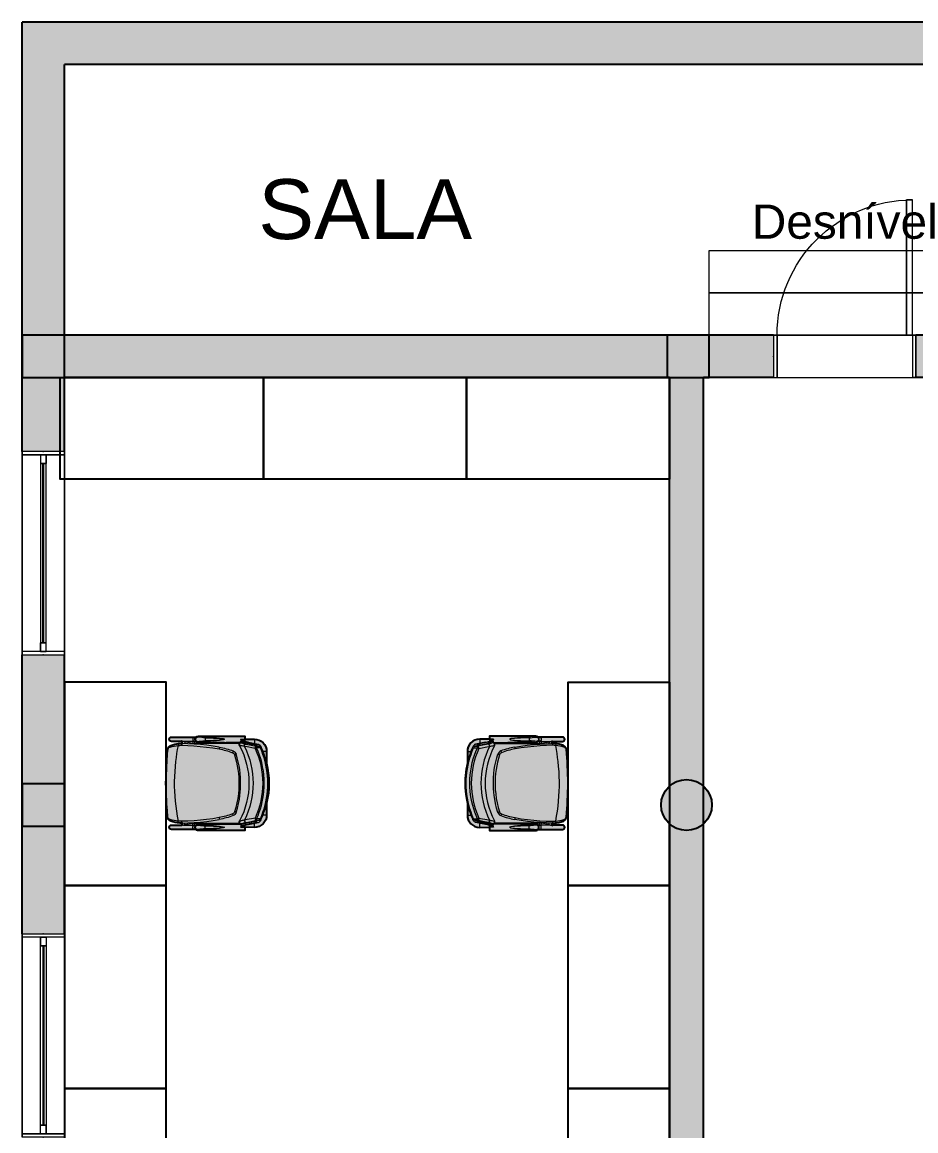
# Model space of a CAD drawing. Header units: metres. Extents: x 512 to 829, y -209 to 245.
# Drawn here: x 666.79 to 672.07, y -80 to -73.45 of the extents above; entities that cross this region are included whole.
import ezdxf

# ---------------------------------------------------------------- set-up
doc = ezdxf.new("R2010")
doc.units = ezdxf.units.M
doc.header["$LTSCALE"] = 0.508
doc.set_wipeout_variables(frame=1)
doc.header["$PDSIZE"] = -2
doc.layers.get('0').update_dxf_attribs({"lineweight": 15})
doc.layers.add('MB-ARQ-MOBILIÁRIO 02', color=2, linetype='Continuous')
doc.layers.add('MB-ARQ-MOBILIÁRIO-CADEIRAS', color=7, linetype='Continuous')
doc.layers.add('MB-ARQ-MOBILIÁRIO-BP BRANCO', color=7, linetype='Continuous', true_color=0xebece5)
doc.layers.add('MB-ARQ-MOBILIÁRIO-CADEIRAS-02', color=7, linetype='Continuous', true_color=0x747474)
for name, color, linetype, lineweight in [('None', 7, 'Continuous', 5), ('NãoImprimir', 7, 'Continuous', 5), ('Peitoris', 2, 'Continuous', 5), ('Telhado-Princ', 7, 'Continuous', 5), ('TEXTO', 7, 'Continuous', 15)]:
    doc.layers.add(name, color=color, linetype=linetype, lineweight=lineweight)
doc.styles.add('Arial', font='arial.ttf')

# ---------------------------------------------------------------- blocks, each defined once
blk = doc.blocks.new('Grupo-6123')
at = {"layer": 'None', "color": 7, "linetype": 'Continuous', "lineweight": 5}
for p, q in [((-0.42, 0.125), (-0.42, -0.125)), ((0.42, 0.125), (0.42, -0.125))]:
    blk.add_line(p, q, dxfattribs=at)
blk = doc.blocks.new('Grupo-6124')
at = {"layer": 'None', "color": 7, "linetype": 'Continuous', "lineweight": 5}
for points in [[(-0.42, 0.125), (-0.4, 0.125), (-0.4, -0.125), (-0.42, -0.125)], [(0.4, 0.125), (0.42, 0.125), (0.42, -0.125), (0.4, -0.125)]]:
    blk.add_lwpolyline(points, close=True, dxfattribs=at)
blk = doc.blocks.new('Grupo-6125')
at = {"layer": 'None', "color": 7, "linetype": 'Continuous', "lineweight": 5}
for p, q in [((-0.42, 0.125), (-0.4, 0.125)), ((-0.4, 0.125), (-0.4, -0.125)), ((0.42, 0.125), (0.4, 0.125)), ((0.4, 0.125), (0.4, -0.125)), ((-0.42, -0.125), (-0.4, -0.125)), ((0.42, -0.125), (0.4, -0.125))]:
    blk.add_line(p, q, dxfattribs=at)
at = {"layer": 'None', "color": 7}
for name in ['Grupo-6123', 'Grupo-6124']:
    blk.add_blockref(name, (0, 0), dxfattribs=at)
blk = doc.blocks.new('Grupo-6126')
at = {"layer": 'None', "color": 7, "linetype": 'Continuous', "lineweight": 5}
blk.add_arc((-0.4, 0.125), 0.8, 0, 90, dxfattribs=at)
blk = doc.blocks.new('Grupo-6127')
at = {"layer": 'None', "color": 7, "linetype": 'Continuous', "lineweight": 5}
blk.add_lwpolyline([(-0.4, 0.125), (-0.4, 0.925), (-0.365, 0.925), (-0.365, 0.125)], close=True, dxfattribs=at)
blk = doc.blocks.new('Grupo-6128')
at = {"layer": 'None', "color": 7, "linetype": 'Continuous', "lineweight": 5}
for p, q in [((-0.4, 0.125), (-0.4, 0.925)), ((-0.4, 0.925), (-0.365, 0.925)), ((-0.365, 0.125), (-0.365, 0.925)), ((-0.4, 0.125), (-0.365, 0.125))]:
    blk.add_line(p, q, dxfattribs=at)
at = {"layer": 'None', "color": 7}
blk.add_blockref('Grupo-6127', (0, 0), dxfattribs=at)
blk = doc.blocks.new('Grupo-6129')
at = {"layer": 'Peitoris', "color": 7}
blk.add_blockref('Grupo-6128', (0, 0), dxfattribs=at)
blk = doc.blocks.new('Grupo-6130')
at = {"layer": 'None', "color": 7, "linetype": 'Continuous', "lineweight": 5}
for p, q in [((0.42, 0.125), (-0.42, 0.125)), ((0.42, -0.125), (-0.42, -0.125))]:
    blk.add_line(p, q, dxfattribs=at)
blk = doc.blocks.new('Door (2D)-239')
at = {"layer": 'NãoImprimir', "color": 7, "linetype": 'Continuous', "lineweight": 5}
for p in [(-0.42, 0), (0.42, 0)]:
    blk.add_point(p, dxfattribs=at)
at = {"layer": 'None', "color": 7}
for name in ['Grupo-6129', 'Grupo-6125']:
    blk.add_blockref(name, (0, 0), dxfattribs=at)
at = {"layer": 'Peitoris', "color": 7}
blk.add_blockref('Grupo-6126', (0, 0), dxfattribs=at)
at = {"layer": 'Telhado-Princ', "color": 7}
blk.add_blockref('Grupo-6130', (0, 0), dxfattribs=at)
blk = doc.blocks.new('Grupo-6251')
at = {"layer": 'None', "color": 7, "linetype": 'Continuous', "lineweight": 5}
for points in [[(-0.6, 0.125), (-0.58095, 0.125), (-0.58095, -0.125), (-0.6, -0.125)], [(0.58095, 0.125), (0.6, 0.125), (0.6, -0.125), (0.58095, -0.125)]]:
    blk.add_lwpolyline(points, close=True, dxfattribs=at)
blk = doc.blocks.new('Grupo-6252')
at = {"layer": 'None', "color": 7, "linetype": 'Continuous', "lineweight": 5}
for p, q in [((-0.6, 0.125), (-0.58095, 0.125)), ((-0.58095, 0.125), (-0.58095, -0.125)), ((0.6, 0.125), (0.58095, 0.125)), ((0.58095, 0.125), (0.58095, -0.125)), ((-0.6, -0.125), (-0.58095, -0.125)), ((0.6, -0.125), (0.58095, -0.125))]:
    blk.add_line(p, q, dxfattribs=at)
at = {"layer": 'None', "color": 7}
blk.add_blockref('Grupo-6251', (0, 0), dxfattribs=at)
blk = doc.blocks.new('Grupo-6253')
at = {"layer": 'None', "color": 7, "linetype": 'Continuous', "lineweight": 5}
for p, q in [((-0.5809, 0.0175), (-0.5809, -0.0175)), ((0.5809, 0.0175), (0.5809, -0.0175))]:
    blk.add_line(p, q, dxfattribs=at)
blk = doc.blocks.new('Grupo-6254')
at = {"layer": 'None', "color": 7, "linetype": 'Continuous', "lineweight": 5}
for points in [[(-0.5809, 0.0175), (-0.5302, 0.0175), (-0.5302, -0.0175), (-0.5809, -0.0175)], [(0.5302, 0.0175), (0.5809, 0.0175), (0.5809, -0.0175), (0.5302, -0.0175)]]:
    blk.add_lwpolyline(points, close=True, dxfattribs=at)
blk = doc.blocks.new('Grupo-6255')
at = {"layer": 'None', "color": 7, "linetype": 'Continuous', "lineweight": 5}
for p, q in [((-0.5809, 0.0175), (-0.5302, 0.0175)), ((-0.5302, 0.0175), (-0.5302, -0.0175)), ((0.5809, 0.0175), (0.5302, 0.0175)), ((0.5302, 0.0175), (0.5302, -0.0175)), ((-0.5809, -0.0175), (-0.5302, -0.0175)), ((0.5809, -0.0175), (0.5302, -0.0175))]:
    blk.add_line(p, q, dxfattribs=at)
blk.add_lwpolyline([(-0.5302, 0.0175), (0.5302, 0.0175), (0.5302, -0.0175), (-0.5302, -0.0175)], close=True, dxfattribs=at)
at = {"layer": 'None', "color": 7}
for name in ['Grupo-6253', 'Grupo-6254']:
    blk.add_blockref(name, (0, 0), dxfattribs=at)
blk = doc.blocks.new('Grupo-6257')
at = {"layer": 'None', "color": 7, "linetype": 'Continuous', "lineweight": 25}
for p, q in [((-0.53015, 0.000635), (0.53015, 0.000635)), ((-0.53015, -0.000635), (0.53015, -0.000635))]:
    blk.add_line(p, q, dxfattribs=at)
blk = doc.blocks.new('Grupo-6258')
at = {"layer": 'None', "color": 7, "linetype": 'Continuous', "lineweight": 20}
for p, q in [((0.6, 0.125), (-0.6, 0.125)), ((0.6, -0.125), (-0.6, -0.125))]:
    blk.add_line(p, q, dxfattribs=at)
blk = doc.blocks.new('Window (2D)-496')
at = {"color": 7, "linetype": 'Continuous', "lineweight": 5}
blk.add_wipeout([(-0.6, 0.125), (0.6, 0.125), (0.6, -0.125), (-0.6, -0.125)], dxfattribs=at).dxf.layer = 'None'
at = {"layer": 'None', "color": 7, "linetype": 'Continuous', "lineweight": 5}
for p, q in [((-0.6, 0.125), (0.6, 0.125)), ((-0.6, -0.125), (0.6, -0.125))]:
    blk.add_line(p, q, dxfattribs=at)
at = {"layer": 'NãoImprimir', "linetype": 'Continuous'}
for p in [(-0.6, 0), (0.6, 0)]:
    blk.add_point(p, dxfattribs=at)
at = {"layer": 'None', "color": 7}
blk.add_blockref('Grupo-6252', (0, 0), dxfattribs=at)
at = {"layer": 'Peitoris'}
for name in ['Grupo-6255', 'Grupo-6257']:
    blk.add_blockref(name, (0, 0), dxfattribs=at)
at = {"layer": 'Telhado-Princ'}
blk.add_blockref('Grupo-6258', (0, 0), dxfattribs=at)
blk = doc.blocks.new('Grupo-6259')
at = {"layer": 'None', "color": 7, "linetype": 'Continuous', "lineweight": 5}
for points in [[(-0.6, 0.125), (-0.58095, 0.125), (-0.58095, -0.125), (-0.6, -0.125)], [(0.58095, 0.125), (0.6, 0.125), (0.6, -0.125), (0.58095, -0.125)]]:
    blk.add_lwpolyline(points, close=True, dxfattribs=at)
blk = doc.blocks.new('Grupo-6260')
at = {"layer": 'None', "color": 7, "linetype": 'Continuous', "lineweight": 5}
for p, q in [((-0.6, 0.125), (-0.58095, 0.125)), ((-0.58095, 0.125), (-0.58095, -0.125)), ((0.6, 0.125), (0.58095, 0.125)), ((0.58095, 0.125), (0.58095, -0.125)), ((-0.6, -0.125), (-0.58095, -0.125)), ((0.6, -0.125), (0.58095, -0.125))]:
    blk.add_line(p, q, dxfattribs=at)
at = {"layer": 'None', "color": 7}
blk.add_blockref('Grupo-6259', (0, 0), dxfattribs=at)
blk = doc.blocks.new('Grupo-6261')
at = {"layer": 'None', "color": 7, "linetype": 'Continuous', "lineweight": 5}
for p, q in [((-0.5809, 0.0175), (-0.5809, -0.0175)), ((0.5809, 0.0175), (0.5809, -0.0175))]:
    blk.add_line(p, q, dxfattribs=at)
blk = doc.blocks.new('Grupo-6262')
at = {"layer": 'None', "color": 7, "linetype": 'Continuous', "lineweight": 5}
for points in [[(-0.5809, 0.0175), (-0.5302, 0.0175), (-0.5302, -0.0175), (-0.5809, -0.0175)], [(0.5302, 0.0175), (0.5809, 0.0175), (0.5809, -0.0175), (0.5302, -0.0175)]]:
    blk.add_lwpolyline(points, close=True, dxfattribs=at)
blk = doc.blocks.new('Grupo-6263')
at = {"layer": 'None', "color": 7, "linetype": 'Continuous', "lineweight": 5}
for p, q in [((-0.5809, 0.0175), (-0.5302, 0.0175)), ((-0.5302, 0.0175), (-0.5302, -0.0175)), ((0.5809, 0.0175), (0.5302, 0.0175)), ((0.5302, 0.0175), (0.5302, -0.0175)), ((-0.5809, -0.0175), (-0.5302, -0.0175)), ((0.5809, -0.0175), (0.5302, -0.0175))]:
    blk.add_line(p, q, dxfattribs=at)
blk.add_lwpolyline([(-0.5302, 0.0175), (0.5302, 0.0175), (0.5302, -0.0175), (-0.5302, -0.0175)], close=True, dxfattribs=at)
at = {"layer": 'None', "color": 7}
for name in ['Grupo-6261', 'Grupo-6262']:
    blk.add_blockref(name, (0, 0), dxfattribs=at)
blk = doc.blocks.new('Grupo-6265')
at = {"layer": 'None', "color": 7, "linetype": 'Continuous', "lineweight": 25}
for p, q in [((-0.53015, 0.000635), (0.53015, 0.000635)), ((-0.53015, -0.000635), (0.53015, -0.000635))]:
    blk.add_line(p, q, dxfattribs=at)
blk = doc.blocks.new('Grupo-6266')
at = {"layer": 'None', "color": 7, "linetype": 'Continuous', "lineweight": 20}
for p, q in [((0.6, 0.125), (-0.6, 0.125)), ((0.6, -0.125), (-0.6, -0.125))]:
    blk.add_line(p, q, dxfattribs=at)
blk = doc.blocks.new('Window (2D)-497')
at = {"color": 7, "linetype": 'Continuous', "lineweight": 5}
blk.add_wipeout([(-0.6, 0.125), (0.6, 0.125), (0.6, -0.125), (-0.6, -0.125)], dxfattribs=at).dxf.layer = 'None'
at = {"layer": 'None', "color": 7, "linetype": 'Continuous', "lineweight": 5}
for p, q in [((-0.6, 0.125), (0.6, 0.125)), ((-0.6, -0.125), (0.6, -0.125))]:
    blk.add_line(p, q, dxfattribs=at)
at = {"layer": 'NãoImprimir', "linetype": 'Continuous'}
for p in [(-0.6, 0), (0.6, 0)]:
    blk.add_point(p, dxfattribs=at)
at = {"layer": 'None', "color": 7}
blk.add_blockref('Grupo-6260', (0, 0), dxfattribs=at)
at = {"layer": 'Peitoris'}
for name in ['Grupo-6263', 'Grupo-6265']:
    blk.add_blockref(name, (0, 0), dxfattribs=at)
at = {"layer": 'Telhado-Princ'}
blk.add_blockref('Grupo-6266', (0, 0), dxfattribs=at)
blk = doc.blocks.new('Grupo-6402')
at = {"layer": 'None', "linetype": 'Continuous', "lineweight": 0}
h = blk.add_hatch(color=255, dxfattribs=at)
edge = h.paths.add_edge_path()
edge.add_arc((-41.3001, 20.5619), 0.15, 0, 360, ccw=False)
h = blk.add_hatch(color=255, dxfattribs=at)
edge = h.paths.add_edge_path()
edge.add_arc((-39.2001, 20.5619), 0.15, 0, 360, ccw=False)
for points in [[(-45.2251, 20.6869), (-45.2251, 20.4369), (-44.9751, 20.4369), (-44.9751, 20.6869)], [(-35.5251, 20.6869), (-35.5251, 20.4369), (-35.2751, 20.4369), (-35.2751, 20.6869)]]:
    blk.add_hatch(color=255, dxfattribs=at).paths.add_polyline_path(points)
at = {"layer": 'None', "color": 7, "linetype": 'Continuous', "lineweight": 25}
for points in [[(-45.2251, 20.6869), (-45.2251, 20.4369), (-44.9751, 20.4369), (-44.9751, 20.6869)], [(-35.5251, 20.6869), (-35.5251, 20.4369), (-35.2751, 20.4369), (-35.2751, 20.6869)]]:
    blk.add_lwpolyline(points, close=True, dxfattribs=at)
for centre in [(-41.3001, 20.5619), (-39.2001, 20.5619)]:
    blk.add_circle(centre, 0.15, dxfattribs=at)
blk = doc.blocks.new('Grupo-6403')
at = {"layer": 'None', "linetype": 'Continuous', "lineweight": 0}
for points in [[(-45.2251, 23.3369), (-45.2251, 23.0869), (-44.9751, 23.0869), (-44.9751, 23.3369)], [(-41.4151, 23.3369), (-41.4151, 23.0869), (-41.1651, 23.0869), (-41.1651, 23.3369)], [(-39.3251, 23.3369), (-39.3251, 23.0869), (-39.0751, 23.0869), (-39.0751, 23.3369)], [(-35.5251, 23.3369), (-35.5251, 23.0869), (-35.2751, 23.0869), (-35.2751, 23.3369)]]:
    blk.add_hatch(color=255, dxfattribs=at).paths.add_polyline_path(points)
at = {"layer": 'None', "color": 7, "linetype": 'Continuous', "lineweight": 25}
for points in [[(-45.2251, 23.3369), (-45.2251, 23.0869), (-44.9751, 23.0869), (-44.9751, 23.3369)], [(-41.4151, 23.3369), (-41.4151, 23.0869), (-41.1651, 23.0869), (-41.1651, 23.3369)], [(-39.3251, 23.3369), (-39.3251, 23.0869), (-39.0751, 23.0869), (-39.0751, 23.3369)], [(-35.5251, 23.3369), (-35.5251, 23.0869), (-35.2751, 23.0869), (-35.2751, 23.3369)]]:
    blk.add_lwpolyline(points, close=True, dxfattribs=at)
blk = doc.blocks.new('Grupo-6404')
at = {"layer": 'None', "color": 7}
for name in ['Grupo-6403', 'Grupo-6402']:
    blk.add_blockref(name, (0, 0), dxfattribs=at)
blk = doc.blocks.new('Grupo-6794')
at = {"layer": 'None', "color": 7, "linetype": 'Continuous', "lineweight": 5}
for points in [[(-41.1651, 23.8369), (-39.3251, 23.8369), (-39.3251, 23.5869), (-41.1651, 23.5869)], [(-41.1651, 23.5869), (-39.3251, 23.5869), (-39.3251, 23.3369), (-41.1651, 23.3369)]]:
    blk.add_lwpolyline(points, close=True, dxfattribs=at)
blk = doc.blocks.new('MESÃO VICE CEO1')
at = {"layer": 'MB-ARQ-MOBILIÁRIO 02'}
blk.add_lwpolyline([(0, 0.6), (1.2, 0.6), (1.2, 0), (0, 0)], close=True, dxfattribs=at)
blk = doc.blocks.new('TECTON FIXA')
h = blk.add_hatch(color=256)
edge = h.paths.add_edge_path()
edge.add_line((-0.2473, 0.0321), (-0.2473, 0.0928))
edge.add_line((-0.2473, 0.0928), (-0.2348, 0.0968))
edge.add_line((-0.2348, 0.0968), (-0.2348, 0.0817))
edge.add_arc((-0.105, 0.0817), 0.1298, 180, 204.52049)
edge.add_arc((-0.1939, 0.0412), 0.0321, 204.52049, 259.94079)
edge.add_arc((-0.002, 2.0405), 2.0405, 264.44547, 275.71592)
edge.add_arc((0.196, 0.0391), 0.0294, 280.22059, 337.58541)
edge.add_arc((0.0809, 0.0865), 0.1539, 337.58541, 356.34652)
edge.add_line((0.2344, 0.0767), (0.2348, 0.0968))
edge.add_line((0.2348, 0.0968), (0.2473, 0.0928))
edge.add_line((0.2473, 0.0928), (0.2473, 0.0321))
edge.add_arc((0.26, 0.0321), 0.0127, 180, 360)
edge.add_line((0.2727, 0.0321), (0.2726, 0.1751))
edge.add_arc((0.299, 0.1752), 0.0264, 140.26598, 180.05265, ccw=False)
edge.add_line((0.2787, 0.192), (0.279, 0.4651))
edge.add_line((0.279, 0.4651), (0.26, 0.4651))
edge.add_line((0.26, 0.4651), (0.2604, 0.5221))
edge.add_arc((0.1881, 0.5226), 0.0723, 359.64528, 450.35472)
edge.add_line((0.1877, 0.5948), (0.1189, 0.5944))
edge.add_arc((0, 0.0855), 0.5226, 76.84676, 102.97923)
edge.add_line((-0.1174, 0.5948), (-0.1877, 0.5948))
edge.add_arc((-0.1877, 0.5221), 0.0727, 90, 180)
edge.add_line((-0.2604, 0.5221), (-0.26, 0.4651))
edge.add_line((-0.26, 0.4651), (-0.279, 0.4651))
edge.add_line((-0.279, 0.4651), (-0.2789, 0.1891))
edge.add_arc((-0.2605, 0.1891), 0.0185, 180.0184, 226.71001)
edge.add_line((-0.2731, 0.1757), (-0.2727, 0.0321))
edge.add_arc((-0.26, 0.0321), 0.0127, 180.16437, 360)
blk.add_lwpolyline([(-0.2727, 0.0321, 1), (-0.2473, 0.0321), (-0.2473, 0.0928), (-0.2348, 0.0968), (-0.2348, 0.0817, 0.107401), (-0.2231, 0.0278, 0.246643), (-0.1995, 0.0096, 0.049216), (0.2012, 0.0101, 0.255663), (0.2231, 0.0278, 0.082044), (0.2344, 0.0767), (0.2348, 0.0968), (0.2473, 0.0928), (0.2473, 0.0321, 1), (0.2727, 0.0321), (0.2726, 0.1751, -0.175367), (0.2787, 0.192), (0.279, 0.4651), (0.26, 0.4651), (0.2604, 0.5221, 0.417845), (0.1877, 0.5948), (0.1189, 0.5944, 0.114521), (-0.1174, 0.5948), (-0.1877, 0.5948, 0.414214), (-0.2604, 0.5221), (-0.26, 0.4651), (-0.279, 0.4651), (-0.2789, 0.1891, 0.206597), (-0.2731, 0.1757), (-0.2727, 0.0321, 0.998567), (-0.2473, 0.0321), (-0.2473, 0.0928), (-0.2348, 0.0968)], format="xyb")
at = {"layer": 'MB-ARQ-MOBILIÁRIO-CADEIRAS', "linetype": 'Continuous', "lineweight": 15}
for p, q in [((-0.1174, 0.5948), (-0.1877, 0.5948)), ((-0.1877, 0.5948), (-0.1877, 0.5736)), ((0.1877, 0.5948), (0.1174, 0.5948)), ((0.1877, 0.5948), (0.1877, 0.5736)), ((-0.231, 0.5293), (-0.231, 0.5471)), ((-0.2188, 0.5499), (-0.2192, 0.5482)), ((-0.2192, 0.5482), (-0.2192, 0.5399)), ((-0.2188, 0.5356), (-0.2188, 0.5499)), ((-0.2188, 0.5356), (-0.2098, 0.5356)), ((-0.213, 0.5562), (-0.213, 0.5633)), ((-0.2098, 0.5579), (-0.2098, 0.5356)), ((0.2098, 0.5579), (0.2098, 0.5356)), ((0.2188, 0.5356), (0.2098, 0.5356)), ((0.213, 0.5562), (0.213, 0.5633)), ((0.2188, 0.5356), (0.2188, 0.5499)), ((0.2188, 0.5499), (0.2192, 0.5482)), ((0.2192, 0.5482), (0.2192, 0.5399)), ((0.231, 0.5293), (0.231, 0.5471)), ((-0.279, 0.4651), (-0.279, 0.3557)), ((-0.279, 0.4651), (-0.26, 0.4651)), ((-0.2604, 0.5221), (-0.2604, 0.4651)), ((-0.2604, 0.5221), (-0.2358, 0.5221)), ((-0.26, 0.44), (-0.26, 0.4651)), ((-0.26, 0.4651), (-0.2485, 0.4651)), ((-0.2532, 0.4441), (-0.2532, 0.4604)), ((-0.2492, 0.4633), (-0.2492, 0.447)), ((0.2604, 0.5221), (0.2358, 0.5221)), ((0.26, 0.4651), (0.2485, 0.4651)), ((0.2492, 0.4633), (0.2492, 0.447)), ((0.2532, 0.4441), (0.2532, 0.4604)), ((0.26, 0.44), (0.26, 0.4651)), ((0.279, 0.4651), (0.26, 0.4651)), ((0.2604, 0.4651), (0.2604, 0.5221)), ((0.279, 0.3557), (0.279, 0.4651)), ((-0.2498, 0.4455), (-0.2494, 0.4465)), ((-0.2498, 0.4455), (-0.2498, 0.4456)), ((-0.2492, 0.447), (-0.2494, 0.4466)), ((-0.2494, 0.4465), (-0.2494, 0.4466)), ((-0.241, 0.3558), (-0.241, 0.442)), ((-0.241, 0.4415), (-0.2407, 0.4416)), ((-0.24, 0.4435), (-0.24, 0.4433)), ((-0.2395, 0.4452), (-0.2395, 0.4447)), ((-0.235, 0.1685), (-0.235, 0.4342)), ((-0.2229, 0.4344), (-0.2237, 0.434)), ((-0.2229, 0.4344), (-0.2215, 0.435)), ((0.2229, 0.4344), (0.2215, 0.435)), ((0.2229, 0.4344), (0.2237, 0.434)), ((0.235, 0.4343), (0.235, 0.1685)), ((0.2395, 0.4452), (0.2395, 0.4447)), ((0.24, 0.4433), (0.24, 0.4435)), ((0.241, 0.4415), (0.2407, 0.4416)), ((0.241, 0.442), (0.241, 0.3558)), ((0.2492, 0.447), (0.2494, 0.4466)), ((0.2494, 0.4465), (0.2494, 0.4466)), ((0.2498, 0.4455), (0.2494, 0.4465)), ((0.2498, 0.4455), (0.2498, 0.4456)), ((-0.279, 0.3557), (-0.279, 0.3555)), ((-0.2787, 0.3449), (-0.2788, 0.3449)), ((-0.2412, 0.3449), (-0.2413, 0.3449)), ((-0.241, 0.3556), (-0.241, 0.3558)), ((0.2412, 0.3449), (0.2413, 0.3449)), ((0.2787, 0.3449), (0.2788, 0.3449)), ((0.279, 0.3557), (0.279, 0.3555)), ((-0.279, 0.2629), (-0.279, 0.1891)), ((-0.241, 0.1891), (-0.241, 0.2625)), ((0.241, 0.2625), (0.241, 0.1891)), ((0.279, 0.1891), (0.279, 0.2629)), ((-0.2688, 0.2306), (-0.2512, 0.2306)), ((0.2688, 0.2306), (0.2512, 0.2306)), ((-0.279, 0.1891), (-0.2789, 0.1891)), ((-0.2727, 0.1752), (-0.2727, 0.1691)), ((-0.2727, 0.1691), (-0.2727, 0.0321)), ((-0.2473, 0.1691), (-0.2473, 0.1751)), ((-0.2473, 0.1034), (-0.2473, 0.1691)), ((-0.2473, 0.1685), (-0.235, 0.1685)), ((-0.2473, 0.1596), (-0.2359, 0.1576)), ((-0.2442, 0.1108), (-0.2359, 0.1576)), ((-0.2411, 0.1891), (-0.241, 0.1891)), ((0.2473, 0.1685), (0.235, 0.1685)), ((0.2473, 0.1596), (0.2359, 0.1576)), ((0.2359, 0.1576), (0.2442, 0.1108)), ((0.2411, 0.1891), (0.241, 0.1891)), ((0.2473, 0.1752), (0.2473, 0.1691)), ((0.2473, 0.1691), (0.2473, 0.1034)), ((0.2727, 0.1691), (0.2727, 0.1751)), ((0.2727, 0.0321), (0.2727, 0.1691)), ((0.279, 0.1891), (0.2789, 0.1891)), ((-0.2504, 0.0918), (-0.2348, 0.0968)), ((-0.2473, 0.1097), (-0.2344, 0.1139)), ((-0.2473, 0.1096), (-0.2344, 0.1138)), ((-0.2473, 0.0321), (-0.2473, 0.0929)), ((-0.235, 0.0891), (-0.235, 0.0883)), ((0.2473, 0.1097), (0.2344, 0.1139)), ((0.2473, 0.1096), (0.2344, 0.1138)), ((0.2504, 0.0918), (0.2348, 0.0968)), ((0.235, 0.0883), (0.235, 0.0891)), ((0.2473, 0.093), (0.2473, 0.0321)), ((-0.2231, 0.0278), (-0.2231, 0.0285)), ((-0.1981, 0.0092), (-0.1981, 0.0093)), ((0.1981, 0.0092), (0.1981, 0.0093)), ((0.2231, 0.0278), (0.2231, 0.0285))]:
    blk.add_line(p, q, dxfattribs=at)
at = {"layer": 'MB-ARQ-MOBILIÁRIO-CADEIRAS', "linetype": 'Continuous', "lineweight": 15, "flags": 128}
for points in [[(-0.213, 0.5633), (-0.1931, 0.5716), (-0.1728, 0.5791), (-0.1523, 0.5857), (-0.1315, 0.5915), (-0.1098, 0.5966), (-0.0879, 0.6008), (-0.0659, 0.604), (-0.0438, 0.6063), (-0.0219, 0.6077), (0, 0.6082), (0.0216, 0.6077), (0.0432, 0.6064), (0.0648, 0.6042), (0.0862, 0.6011), (0.1081, 0.597), (0.1298, 0.5919), (0.1512, 0.586), (0.1724, 0.5792), (0.1929, 0.5717), (0.213, 0.5633)], [(-0.2098, 0.5579), (-0.1903, 0.566), (-0.1704, 0.5732), (-0.1503, 0.5797), (-0.1299, 0.5854), (-0.1087, 0.5903), (-0.0873, 0.5944), (-0.0658, 0.5976), (-0.0441, 0.5999), (-0.0221, 0.6013), (0, 0.6018), (0.0214, 0.6013), (0.0429, 0.6), (0.0642, 0.5978), (0.0854, 0.5947), (0.1071, 0.5907), (0.1286, 0.5857), (0.1499, 0.5798), (0.1709, 0.5731), (0.1905, 0.5659), (0.2098, 0.5579)], [(-0.2427, 0.4875), (-0.2369, 0.5175), (-0.231, 0.5471)], [(-0.2419, 0.4736), (-0.2365, 0.5017), (-0.231, 0.5293)], [(-0.2256, 0.526), (-0.2263, 0.5221), (-0.2293, 0.5066), (-0.2362, 0.4704)], [(-0.2317, 0.4728), (-0.2257, 0.5037), (-0.2196, 0.5341)], [(-0.2313, 0.4728), (-0.2251, 0.5044), (-0.2188, 0.5356)], [(-0.231, 0.5471), (-0.23, 0.5497), (-0.2282, 0.5524), (-0.2259, 0.5549), (-0.2231, 0.5573), (-0.2196, 0.5598), (-0.2156, 0.5621), (-0.213, 0.5633)], [(-0.231, 0.5293), (-0.2304, 0.5309), (-0.2292, 0.5326), (-0.2273, 0.5345), (-0.2247, 0.5366), (-0.2221, 0.5383), (-0.2192, 0.5399)], [(-0.2188, 0.5499), (-0.2183, 0.5512), (-0.2174, 0.5526), (-0.2163, 0.5538), (-0.2149, 0.555), (-0.2131, 0.5562), (-0.2111, 0.5573), (-0.2098, 0.5579)], [(-0.2055, 0.5271), (-0.2075, 0.5268), (-0.2095, 0.5268), (-0.2116, 0.5272), (-0.2135, 0.528), (-0.2152, 0.5291), (-0.2166, 0.5304), (-0.2178, 0.532), (-0.2185, 0.5338), (-0.2188, 0.5356)], [(-0.2055, 0.5271), (-0.2073, 0.5176), (-0.2147, 0.4791), (-0.2174, 0.4646)], [(-0.2098, 0.5356), (-0.1906, 0.5437), (-0.1711, 0.5511), (-0.1513, 0.5576), (-0.1313, 0.5634), (-0.1104, 0.5685), (-0.0894, 0.5727), (-0.0681, 0.576), (-0.0468, 0.5785), (-0.0234, 0.5801), (0, 0.5806), (0.0246, 0.58), (0.0491, 0.5782), (0.0736, 0.5752), (0.0978, 0.5711), (0.1218, 0.5658), (0.1443, 0.5598), (0.1665, 0.5527), (0.1884, 0.5446), (0.2098, 0.5356)], [(0.2055, 0.5271), (0.2075, 0.5268), (0.2095, 0.5268), (0.2116, 0.5272), (0.2135, 0.528), (0.2152, 0.5291), (0.2167, 0.5304), (0.2178, 0.532), (0.2185, 0.5338), (0.2188, 0.5356)], [(0.2055, 0.5271), (0.2073, 0.5176), (0.2147, 0.4791), (0.2174, 0.4646)], [(0.2188, 0.5499), (0.2183, 0.5512), (0.2174, 0.5526), (0.2163, 0.5538), (0.2149, 0.555), (0.2131, 0.5562), (0.2111, 0.5573), (0.2098, 0.5579)], [(0.231, 0.5471), (0.23, 0.5497), (0.2282, 0.5524), (0.2259, 0.5549), (0.2231, 0.5573), (0.2196, 0.5598), (0.2156, 0.5621), (0.213, 0.5633)], [(0.2313, 0.4728), (0.2251, 0.5044), (0.2188, 0.5356)], [(0.231, 0.5293), (0.2304, 0.5309), (0.2292, 0.5326), (0.2273, 0.5345), (0.2247, 0.5366), (0.2221, 0.5383), (0.2192, 0.5399)], [(0.2317, 0.4728), (0.2257, 0.5037), (0.2196, 0.5341)], [(0.2256, 0.526), (0.2263, 0.5221), (0.2293, 0.5066), (0.2362, 0.4704)], [(0.2427, 0.4875), (0.2369, 0.5175), (0.231, 0.5471)], [(0.2419, 0.4736), (0.2365, 0.5017), (0.231, 0.5293)], [(-0.2494, 0.4465), (-0.2481, 0.4496), (-0.2468, 0.4532), (-0.2456, 0.4574), (-0.2437, 0.4649), (-0.2419, 0.4736)], [(-0.2362, 0.4704), (-0.2369, 0.4665), (-0.2384, 0.4594), (-0.24, 0.4532), (-0.2417, 0.4476), (-0.2435, 0.4431)], [(-0.2395, 0.4452), (-0.2381, 0.4482), (-0.2368, 0.4519), (-0.2355, 0.4561), (-0.2342, 0.4611), (-0.2329, 0.4666), (-0.2317, 0.4728)], [(-0.2395, 0.4447), (-0.2381, 0.4477), (-0.2367, 0.4514), (-0.2353, 0.4557), (-0.234, 0.4608), (-0.2326, 0.4665), (-0.2313, 0.4728)], [(-0.2174, 0.4646), (-0.2192, 0.4642), (-0.2211, 0.4641), (-0.2231, 0.4643), (-0.2249, 0.4648), (-0.2266, 0.4657), (-0.2281, 0.4667), (-0.2294, 0.468), (-0.2304, 0.4695), (-0.231, 0.4711), (-0.2313, 0.4728)], [(-0.2174, 0.4646), (-0.2182, 0.4599), (-0.2191, 0.4555), (-0.2204, 0.4494), (-0.2218, 0.4441), (-0.2233, 0.4395), (-0.2248, 0.4359)], [(0.2174, 0.4646), (0.2192, 0.4642), (0.2211, 0.4641), (0.2231, 0.4643), (0.2249, 0.4648), (0.2266, 0.4657), (0.2281, 0.4667), (0.2294, 0.468), (0.2304, 0.4695), (0.231, 0.4711), (0.2313, 0.4728)], [(0.2174, 0.4646), (0.2183, 0.4599), (0.2191, 0.4555), (0.2204, 0.4494), (0.2218, 0.4441), (0.2233, 0.4395), (0.2248, 0.4359)], [(0.2395, 0.4447), (0.2381, 0.4477), (0.2367, 0.4514), (0.2353, 0.4557), (0.234, 0.4608), (0.2326, 0.4665), (0.2313, 0.4728)], [(0.2395, 0.4452), (0.2381, 0.4482), (0.2368, 0.4519), (0.2355, 0.4561), (0.2342, 0.4611), (0.2329, 0.4666), (0.2317, 0.4728)], [(0.2362, 0.4704), (0.237, 0.4665), (0.2384, 0.4594), (0.24, 0.4532), (0.2417, 0.4476), (0.2435, 0.4431)], [(0.2494, 0.4465), (0.2481, 0.4496), (0.2468, 0.4532), (0.2456, 0.4574), (0.2437, 0.4649), (0.2419, 0.4736)], [(-0.2494, 0.4466), (-0.2496, 0.4462), (-0.2498, 0.4456)], [(-0.2435, 0.4431), (-0.2439, 0.442), (-0.244, 0.4412)], [(-0.244, 0.4412), (-0.2428, 0.4417), (-0.2417, 0.442), (-0.2411, 0.4421), (-0.241, 0.442)], [(-0.24, 0.4433), (-0.2399, 0.4437), (-0.2395, 0.4447)], [(-0.24, 0.4433), (-0.24, 0.4429), (-0.2398, 0.4414), (-0.2394, 0.4398), (-0.2388, 0.4383), (-0.2379, 0.4368), (-0.2366, 0.4355), (-0.2352, 0.4344), (-0.2338, 0.4336), (-0.2323, 0.4331), (-0.2309, 0.4328), (-0.2295, 0.4327), (-0.2283, 0.4327), (-0.2272, 0.4329), (-0.2261, 0.4332), (-0.225, 0.4335), (-0.2237, 0.434), (-0.2237, 0.434)], [(-0.2248, 0.4359), (-0.2252, 0.435), (-0.2253, 0.4344), (-0.225, 0.434), (-0.2244, 0.4339), (-0.2229, 0.4344)], [(-0.2237, 0.434), (-0.2228, 0.4344), (-0.2215, 0.4351)], [(-0.1722, 0.4145), (-0.1462, 0.4221), (-0.1199, 0.4285), (-0.0933, 0.4336), (-0.0728, 0.4366), (-0.0521, 0.4389), (-0.0314, 0.4405), (-0.0106, 0.4412), (0.0122, 0.4412), (0.0351, 0.4402), (0.0579, 0.4384), (0.0806, 0.4356), (0.1038, 0.4317), (0.1269, 0.4269), (0.1497, 0.4212), (0.1722, 0.4145)], [(-0.1722, 0.4145), (-0.172, 0.4144), (-0.1717, 0.4139), (-0.1713, 0.413), (-0.1708, 0.4118), (-0.1702, 0.4104), (-0.1696, 0.4087), (-0.1689, 0.4068), (-0.1683, 0.4049)], [(0.1683, 0.4049), (0.1469, 0.4113), (0.1253, 0.4168), (0.1034, 0.4215), (0.0814, 0.4252), (0.0586, 0.4282), (0.0356, 0.4301), (0.0126, 0.4312), (-0.0104, 0.4312), (-0.0369, 0.4301), (-0.0633, 0.4277), (-0.0895, 0.424), (-0.1161, 0.4189), (-0.1424, 0.4126), (-0.1683, 0.4049)], [(0.1722, 0.4145), (0.172, 0.4144), (0.1717, 0.4139), (0.1713, 0.413), (0.1708, 0.4118), (0.1702, 0.4104), (0.1696, 0.4087), (0.1689, 0.4068), (0.1683, 0.4049)], [(0.2216, 0.4351), (0.2224, 0.4346), (0.2237, 0.434)], [(0.2248, 0.4359), (0.2252, 0.435), (0.2253, 0.4344), (0.225, 0.434), (0.2244, 0.4339), (0.2229, 0.4344)], [(0.2237, 0.434), (0.2249, 0.4335), (0.226, 0.4332), (0.2272, 0.4329), (0.2284, 0.4327), (0.2297, 0.4327), (0.2311, 0.4328), (0.2326, 0.4332), (0.2342, 0.4338), (0.2356, 0.4346), (0.2369, 0.4357), (0.2381, 0.4371), (0.2389, 0.4386), (0.2395, 0.4401), (0.2399, 0.4416), (0.24, 0.4431), (0.24, 0.4433)], [(0.24, 0.4433), (0.2399, 0.4437), (0.2395, 0.4447)], [(0.244, 0.4412), (0.2428, 0.4417), (0.2417, 0.442), (0.2411, 0.4421), (0.241, 0.442)], [(0.2435, 0.4431), (0.2439, 0.442), (0.244, 0.4412)], [(0.2494, 0.4466), (0.2496, 0.4462), (0.2498, 0.4456)], [(-0.279, 0.3555), (-0.279, 0.3541), (-0.2789, 0.351), (-0.2788, 0.348), (-0.2788, 0.3452), (-0.2788, 0.3449)], [(-0.279, 0.3555), (-0.279, 0.354), (-0.2789, 0.3511), (-0.2787, 0.3479), (-0.2787, 0.3461), (-0.2787, 0.3449)], [(-0.2788, 0.3449), (-0.2789, 0.3234), (-0.2789, 0.2973), (-0.279, 0.2795)], [(-0.2787, 0.3449), (-0.2788, 0.3197), (-0.2789, 0.2945), (-0.279, 0.2795)], [(-0.2413, 0.3449), (-0.2413, 0.3481), (-0.2411, 0.3513), (-0.241, 0.3539), (-0.241, 0.3556)], [(-0.241, 0.2808), (-0.2411, 0.2897), (-0.2412, 0.315), (-0.2413, 0.3449)], [(-0.2412, 0.3449), (-0.2412, 0.347), (-0.2411, 0.3498), (-0.241, 0.3526), (-0.241, 0.3556)], [(-0.241, 0.2808), (-0.2411, 0.3058), (-0.2412, 0.332), (-0.2412, 0.3449)], [(0.2413, 0.3449), (0.2413, 0.3481), (0.2411, 0.3513), (0.241, 0.3539), (0.241, 0.3558)], [(0.2412, 0.3449), (0.2412, 0.3307), (0.2411, 0.3046), (0.241, 0.2806)], [(0.241, 0.2806), (0.2411, 0.2897), (0.2412, 0.315), (0.2413, 0.3449)], [(0.279, 0.3555), (0.279, 0.354), (0.2789, 0.3511), (0.2787, 0.3479), (0.2787, 0.3461), (0.2787, 0.3449)], [(0.2787, 0.3449), (0.2788, 0.3197), (0.2789, 0.2945), (0.279, 0.2794)], [(0.2788, 0.3449), (0.2788, 0.3462), (0.2789, 0.3489), (0.2789, 0.3518), (0.279, 0.3548), (0.279, 0.3555)], [(0.279, 0.2794), (0.279, 0.2936), (0.2789, 0.3197), (0.2788, 0.3449)], [(-0.279, 0.2795), (-0.279, 0.2693), (-0.279, 0.2629)], [(-0.241, 0.2625), (-0.241, 0.2645), (-0.241, 0.2808)], [(-0.235, 0.0909), (-0.234, 0.1283), (-0.2321, 0.1657), (-0.2291, 0.203), (-0.225, 0.2405), (-0.2199, 0.2778), (-0.2138, 0.315)], [(-0.2031, 0.3133), (-0.2091, 0.2767), (-0.2141, 0.24), (-0.2181, 0.2031), (-0.2212, 0.1658), (-0.2232, 0.1285), (-0.2242, 0.0912)], [(0.2242, 0.0912), (0.2232, 0.1283), (0.2212, 0.1653), (0.2182, 0.2023), (0.2142, 0.2394), (0.2091, 0.2765), (0.2031, 0.3133)], [(0.2138, 0.315), (0.2199, 0.2781), (0.225, 0.241), (0.229, 0.2038), (0.232, 0.1662), (0.234, 0.1286), (0.235, 0.0909)], [(0.241, 0.2625), (0.241, 0.2645), (0.241, 0.2806)], [(0.279, 0.2794), (0.279, 0.2693), (0.279, 0.2629)], [(-0.2789, 0.1891), (-0.2784, 0.195), (-0.2776, 0.201), (-0.2765, 0.2072), (-0.2754, 0.2136), (-0.2741, 0.2221), (-0.2733, 0.2308)], [(-0.2688, 0.2306), (-0.2693, 0.2216), (-0.2702, 0.2126), (-0.2716, 0.1997), (-0.2722, 0.1933), (-0.2725, 0.187)], [(-0.2475, 0.187), (-0.248, 0.1956), (-0.2489, 0.2044), (-0.2503, 0.2174), (-0.2508, 0.224), (-0.2512, 0.2306)], [(-0.2467, 0.2308), (-0.2462, 0.2245), (-0.2454, 0.2182), (-0.2443, 0.212), (-0.2432, 0.2058), (-0.2419, 0.1974), (-0.2411, 0.1891)], [(0.2467, 0.2308), (0.2462, 0.2245), (0.2454, 0.2182), (0.2443, 0.212), (0.2432, 0.2058), (0.2419, 0.1974), (0.2411, 0.1891)], [(0.2475, 0.187), (0.248, 0.1956), (0.2489, 0.2044), (0.2503, 0.2174), (0.2508, 0.224), (0.2512, 0.2306)], [(0.2688, 0.2306), (0.2693, 0.2216), (0.2702, 0.2126), (0.2716, 0.1997), (0.2722, 0.1933), (0.2725, 0.187)], [(0.2789, 0.1891), (0.2784, 0.195), (0.2776, 0.201), (0.2765, 0.2072), (0.2754, 0.2136), (0.2741, 0.2221), (0.2733, 0.2308)], [(-0.2789, 0.1891), (-0.2787, 0.1887), (-0.2783, 0.1883), (-0.2776, 0.188), (-0.2769, 0.1877), (-0.2759, 0.1874), (-0.2749, 0.1872), (-0.2737, 0.1871), (-0.2725, 0.187)], [(-0.2782, 0.184), (-0.2787, 0.186), (-0.2789, 0.1891)], [(-0.2783, 0.184), (-0.2778, 0.1824), (-0.2768, 0.1803), (-0.2755, 0.1783), (-0.274, 0.1765), (-0.2722, 0.1749), (-0.2703, 0.1735), (-0.2682, 0.1724), (-0.2659, 0.1715), (-0.2635, 0.171), (-0.2611, 0.1707), (-0.2586, 0.1707), (-0.2562, 0.171), (-0.2538, 0.1716), (-0.2515, 0.1725), (-0.2494, 0.1737), (-0.2474, 0.1752), (-0.2457, 0.1768), (-0.2442, 0.1787), (-0.243, 0.1807), (-0.242, 0.1829), (-0.2417, 0.1841)], [(-0.2727, 0.1691), (-0.2726, 0.1676), (-0.2721, 0.1658), (-0.2713, 0.164), (-0.2702, 0.1624), (-0.2688, 0.1609), (-0.2671, 0.1597), (-0.2652, 0.1588), (-0.2632, 0.1582), (-0.2611, 0.1579), (-0.2589, 0.1579), (-0.2568, 0.1582), (-0.2548, 0.1588), (-0.2529, 0.1597), (-0.2512, 0.1609), (-0.2498, 0.1624), (-0.2487, 0.164), (-0.2479, 0.1658), (-0.2474, 0.1676), (-0.2473, 0.1691)], [(-0.2725, 0.187), (-0.2724, 0.1848), (-0.2719, 0.1828), (-0.2711, 0.1809), (-0.27, 0.1792), (-0.2686, 0.1777), (-0.267, 0.1764), (-0.2651, 0.1754), (-0.2631, 0.1748), (-0.2611, 0.1744), (-0.2589, 0.1744), (-0.2569, 0.1748), (-0.2549, 0.1754), (-0.253, 0.1764), (-0.2514, 0.1777), (-0.25, 0.1792), (-0.2488, 0.181), (-0.248, 0.1829), (-0.2476, 0.1849), (-0.2475, 0.187)], [(-0.2475, 0.187), (-0.2463, 0.1871), (-0.2451, 0.1872), (-0.2441, 0.1874), (-0.2431, 0.1877), (-0.2423, 0.188), (-0.2417, 0.1883), (-0.2413, 0.1887), (-0.2411, 0.1891)], [(-0.2411, 0.1891), (-0.2413, 0.1861), (-0.2417, 0.1841)], [(0.2475, 0.187), (0.2463, 0.1871), (0.2451, 0.1872), (0.2441, 0.1874), (0.2431, 0.1877), (0.2424, 0.188), (0.2417, 0.1883), (0.2413, 0.1887), (0.2411, 0.1891)], [(0.2411, 0.1891), (0.2413, 0.1861), (0.2418, 0.184)], [(0.2417, 0.184), (0.2422, 0.1824), (0.2432, 0.1803), (0.2445, 0.1783), (0.246, 0.1765), (0.2478, 0.1749), (0.2497, 0.1735), (0.2518, 0.1724), (0.2541, 0.1715), (0.2565, 0.171), (0.2589, 0.1707), (0.2614, 0.1707), (0.2638, 0.171), (0.2662, 0.1716), (0.2685, 0.1725), (0.2706, 0.1737), (0.2726, 0.1751), (0.2743, 0.1768), (0.2758, 0.1787), (0.277, 0.1807), (0.278, 0.1829), (0.2783, 0.1841)], [(0.2727, 0.1691), (0.2726, 0.1676), (0.2721, 0.1658), (0.2713, 0.164), (0.2702, 0.1624), (0.2688, 0.1609), (0.2671, 0.1597), (0.2652, 0.1588), (0.2632, 0.1582), (0.2611, 0.1579), (0.2589, 0.1579), (0.2568, 0.1582), (0.2548, 0.1588), (0.2529, 0.1597), (0.2512, 0.1609), (0.2498, 0.1624), (0.2487, 0.164), (0.2479, 0.1658), (0.2474, 0.1676), (0.2473, 0.1691)], [(0.2725, 0.187), (0.2724, 0.1848), (0.2719, 0.1828), (0.2711, 0.1809), (0.27, 0.1792), (0.2686, 0.1777), (0.267, 0.1764), (0.2651, 0.1754), (0.2631, 0.1748), (0.2611, 0.1744), (0.2589, 0.1744), (0.2569, 0.1748), (0.2549, 0.1754), (0.253, 0.1764), (0.2514, 0.1777), (0.25, 0.1792), (0.2488, 0.181), (0.248, 0.1829), (0.2476, 0.1849), (0.2475, 0.187)], [(0.2789, 0.1891), (0.2787, 0.1887), (0.2783, 0.1883), (0.2777, 0.188), (0.2769, 0.1877), (0.2759, 0.1874), (0.2749, 0.1872), (0.2737, 0.1871), (0.2725, 0.187)], [(0.2783, 0.1841), (0.2787, 0.186), (0.2789, 0.1891)], [(-0.2473, 0.1034), (-0.2475, 0.1012), (-0.2483, 0.0981), (-0.249, 0.0963), (-0.2498, 0.0946), (-0.2506, 0.0932), (-0.2509, 0.0923), (-0.2509, 0.0919), (-0.2506, 0.0918), (-0.2504, 0.0918)], [(-0.2341, 0.072), (-0.2348, 0.0814), (-0.235, 0.0909)], [(-0.2341, 0.072), (-0.2339, 0.072), (-0.2332, 0.0721), (-0.2322, 0.0722), (-0.2309, 0.0723), (-0.2292, 0.0725), (-0.2274, 0.0727), (-0.2254, 0.0729), (-0.2233, 0.0732)], [(-0.2242, 0.0912), (-0.224, 0.0822), (-0.2233, 0.0732)], [(-0.2233, 0.0732), (-0.1944, 0.0679), (-0.1653, 0.0633), (-0.1361, 0.0594), (-0.1066, 0.0562), (-0.0771, 0.0538), (-0.0474, 0.0521), (-0.0181, 0.0512), (0.0113, 0.0512), (0.0407, 0.0518), (0.0703, 0.0533), (0.0998, 0.0556), (0.1292, 0.0586), (0.1528, 0.0615), (0.1764, 0.065), (0.1999, 0.0688), (0.2233, 0.0732)], [(0.2233, 0.0732), (0.224, 0.0821), (0.2242, 0.0912)], [(0.2341, 0.072), (0.2339, 0.072), (0.2332, 0.0721), (0.2322, 0.0722), (0.2309, 0.0723), (0.2292, 0.0725), (0.2274, 0.0727), (0.2254, 0.0729), (0.2233, 0.0732)], [(0.235, 0.0909), (0.2348, 0.0814), (0.2341, 0.072)], [(0.2473, 0.1034), (0.2473, 0.1034), (0.2475, 0.1012), (0.2483, 0.0981), (0.249, 0.0963), (0.2498, 0.0946), (0.2506, 0.0932), (0.2509, 0.0923), (0.2509, 0.0919), (0.2506, 0.0918), (0.2504, 0.0918)], [(-0.2231, 0.0285), (-0.2226, 0.0275), (-0.2218, 0.0266), (-0.2209, 0.0259), (-0.2197, 0.0253), (-0.2185, 0.0248), (-0.2171, 0.0246), (-0.2157, 0.0245), (-0.2142, 0.0246)], [(-0.2142, 0.0246), (-0.2127, 0.0209), (-0.2109, 0.0178), (-0.2088, 0.0151), (-0.2059, 0.0125), (-0.2028, 0.0107), (-0.1995, 0.0096), (-0.1984, 0.0093), (-0.1981, 0.0093), (-0.1981, 0.0093), (-0.1981, 0.0093)], [(0.1981, 0.0093), (0.167, 0.0067), (0.1358, 0.0045), (0.0895, 0.0021), (0.0432, 0.0007), (-0.0033, 0.0003), (-0.0498, 0.0008), (-0.0869, 0.002), (-0.124, 0.0038), (-0.1611, 0.0062), (-0.1981, 0.0093)], [(-0.1981, 0.0092), (-0.168, 0.0066), (-0.1379, 0.0044), (-0.1076, 0.0027), (-0.0772, 0.0014), (-0.0543, 0.0007), (-0.0314, 0.0002)], [(-0.0314, 0.0002), (0, 0), (0.0314, 0.0002)], [(0.0314, 0.0002), (0.0543, 0.0007), (0.0772, 0.0014), (0.1075, 0.0027), (0.1378, 0.0044), (0.168, 0.0066), (0.1981, 0.0092)], [(0.1981, 0.0093), (0.1981, 0.0093), (0.1981, 0.0093), (0.1984, 0.0093), (0.1995, 0.0096), (0.2028, 0.0107), (0.2059, 0.0125), (0.2088, 0.0151), (0.2109, 0.0178), (0.2127, 0.0209), (0.2142, 0.0246)], [(0.2231, 0.0285), (0.2226, 0.0275), (0.2218, 0.0266), (0.2209, 0.0259), (0.2197, 0.0253), (0.2185, 0.0248), (0.2171, 0.0246), (0.2157, 0.0245), (0.2142, 0.0246)]]:
    blk.add_lwpolyline(points, dxfattribs=at)
at = {"layer": 'MB-ARQ-MOBILIÁRIO-CADEIRAS', "linetype": 'Continuous', "lineweight": 15}
for centre, radius, start, end in [((-0.1877, 0.5221), 0.0727, 90, 180), ((0.1877, 0.5221), 0.0727, 0, 90), ((-0.2269, 0.53), 0.00416, 188.57172, 288.717), ((-0.2102, 0.5209), 0.0162, 125.47556, 161.50118), ((-0.2532, 0.5396), 0.034, 350.65239, 0.5406), ((-0.1511, 0.5605), 0.0638, 202.97412, 211.48041), ((0, 0.0732), 0.4983, 65.64638, 114.35362), ((0.1511, 0.5605), 0.0638, 328.51959, 337.02588), ((0.2532, 0.5396), 0.034, 179.4594, 189.34761), ((0.2102, 0.5209), 0.0162, 18.49882, 54.52444), ((0.2269, 0.53), 0.00416, 251.283, 351.42828), ((-0.2584, 0.4718), 0.0125, 294.6433, 317.35376), ((-0.3636, 0.5073), 0.1226, 338.98658, 350.71763), ((-0.2378, 0.4743), 0.00418, 189.2495, 291.42924), ((0, 0.0169), 0.5113, 116.94349, 117.51638), ((0, 0.0169), 0.4732, 62.08285, 117.91715), ((0, 0.0169), 0.4977, 64.09657, 115.90343), ((0, 0.0169), 0.5113, 62.48362, 63.05651), ((0.2378, 0.4743), 0.00418, 248.57076, 350.7505), ((0.3636, 0.5073), 0.1226, 189.28237, 201.01342), ((0.2584, 0.4718), 0.0125, 222.64624, 245.3567), ((-0.1961, 0.3364), 0.1217, 116.20472, 121.68373), ((0, 0.0169), 0.4965, 120.65807, 121.57512), ((-0.2612, 0.4591), 0.017, 298.14216, 314.85686), ((-0.2453, 0.4455), 0.00447, 179.27278, 287.26262), ((-0.2453, 0.4467), 0.00406, 182.26893, 297.61799), ((0, 0.0169), 0.4882, 119.43607, 119.54699), ((-0.2372, 0.4435), 0.00277, 143.53304, 180.52374), ((-0.2293, 0.445), 0.0101, 181.91965, 296.39265), ((0.2233, 0.2369), 0.444, 158.90591, 169.86882), ((0.2253, 0.2368), 0.4351, 158.94258, 169.86186), ((-0.163, 0.3859), 0.0299, 107.77514, 158.90799), ((-0.2178, 0.3051), 0.0955, 67.18348, 73.66959), ((-0.1622, 0.386), 0.0199, 107.86207, 158.97992), ((0.1622, 0.386), 0.0199, 21.01967, 72.13834), ((0.163, 0.3859), 0.0299, 21.09206, 72.22482), ((0.2178, 0.3051), 0.0955, 106.33041, 112.81652), ((-0.2253, 0.2368), 0.4351, 10.13814, 21.05742), ((-0.2233, 0.2369), 0.444, 10.13118, 21.09409), ((0.2293, 0.445), 0.0101, 243.60735, 358.08035), ((0.2372, 0.4435), 0.00277, 359.47626, 36.46696), ((0, 0.0169), 0.4882, 60.45301, 60.56313), ((0.2453, 0.4467), 0.00406, 242.38201, 357.73107), ((0.2453, 0.4455), 0.00447, 252.73738, 0.72722), ((0.2612, 0.4591), 0.017, 225.14314, 241.85784), ((0.1961, 0.3364), 0.1217, 58.31627, 63.79528), ((0, 0.0169), 0.4965, 58.42488, 59.34193), ((0.0864, 0.3477), 0.1549, 358.96724, 2.95018), ((-0.226, 0.2016), 0.1141, 78.41828, 83.8838), ((0.226, 0.2016), 0.1141, 96.1162, 101.58172), ((-0.2642, 0.384), 0.1535, 266.58394, 268.25825), ((-0.2558, 0.384), 0.1535, 271.74175, 273.41606), ((0.2558, 0.384), 0.1535, 266.58394, 268.25825), ((0.2642, 0.384), 0.1535, 271.74175, 273.41606), ((-0.26, 0.1891), 0.019, 180, 195.19096), ((-0.26, 0.1891), 0.019, 344.78737, 0), ((-0.2977, 0.1685), 0.0627, 350, 0), ((0.2977, 0.1685), 0.0627, 180, 190), ((0.26, 0.1891), 0.019, 180, 195.17115), ((0.26, 0.1891), 0.019, 344.77208, 0), ((-0.2278, 0.0248), 0.0665, 86.87613, 96.22346), ((-0.0757, 0.0881), 0.1592, 179.93916, 202.23449), ((-0.0703, 0.0901), 0.1647, 186.31426, 201.9491), ((-0.0042, 0.0893), 0.2197, 184.2099, 197.12448), ((0.0044, 0.0892), 0.2195, 342.87006, 355.79556), ((0.0769, 0.0878), 0.1581, 337.70283, 0.15769), ((0.0704, 0.0901), 0.1647, 338.04858, 353.68806), ((0.2278, 0.0248), 0.0665, 83.77654, 93.12387), ((-0.26, 0.0321), 0.0127, 180, 0), ((-0.1945, 0.04), 0.0309, 201.72305, 263.29626), ((-0.1952, 0.0392), 0.0301, 202.06062, 264.60569), ((0.1945, 0.04), 0.0309, 276.70374, 338.27695), ((0.1952, 0.0391), 0.0301, 275.38662, 337.94707), ((0.26, 0.0321), 0.0127, 180, 0)]:
    blk.add_arc(centre, radius, start, end, dxfattribs=at)
for centre, ratio in [((-0.26, -0.0544), 0.047572), ((-0.26, -0.0546), 0.031548), ((0.26, -0.0544), 0.047572), ((0.26, -0.0546), 0.031548)]:
    blk.add_ellipse(centre, major_axis=(0, 0.3994), ratio=ratio, start_param=5.507673, end_param=7.058698, dxfattribs=at)

msp = doc.modelspace()

# ---------------------------------------------------------------- linework, layer by layer
at = {"layer": 'None', "color": 7, "linetype": 'Continuous', "lineweight": 25}
for p, q in [((666.7889, -75.9868), (666.7889, -73.45)), ((676.7389, -73.45), (666.7889, -73.45)), ((667.0389, -75.9868), (667.0389, -73.7)), ((676.4889, -73.7), (667.0389, -73.7)), ((671.229, -75.3), (666.7889, -75.3)), ((676.7389, -75.3), (672.069, -75.3)), ((670.6139, -75.55), (667.0389, -75.55)), ((670.6139, -77.975), (670.6139, -75.55)), ((670.8139, -83.275), (670.8139, -75.55)), ((671.229, -75.55), (670.8139, -75.55)), ((672.7139, -75.55), (672.069, -75.55)), ((666.7889, -78.8368), (666.7889, -77.1868)), ((667.0389, -78.8368), (667.0389, -77.1868)), ((670.6139, -80.625), (670.6139, -78.175))]:
    msp.add_line(p, q, dxfattribs=at)
at = {"layer": 'None', "color": 250, "linetype": 'Continuous'}
for points in [[(667.0389, -75.9868), (666.7889, -75.9868), (667.0389, -73.7), (666.7889, -73.45)], [(676.7389, -73.45), (676.4889, -73.7), (666.7889, -73.45), (667.0389, -73.7)], [(671.229, -75.3), (671.229, -75.55), (666.7889, -75.3), (667.0389, -75.55)], [(676.7389, -75.3), (676.4889, -75.55), (672.069, -75.3), (672.069, -75.55)], [(670.8139, -84.23), (670.6139, -84.23), (670.8139, -75.55), (670.6139, -75.55)], [(667.0389, -78.8368), (666.7889, -78.8368), (667.0389, -77.1868), (666.7889, -77.1868)]]:
    msp.add_solid(points, dxfattribs=at)

# ---------------------------------------------------------------- block references
at = {"layer": 'MB-ARQ-MOBILIÁRIO-BP BRANCO'}
for p, rotation in [((669.4139, -75.55), 180), ((670.6139, -75.55), 180), ((670.6139, -78.55), 89.99999999999999), ((670.6139, -79.75), 89.99999999999999), ((670.6139, -80.95), 89.99999999999999)]:
    msp.add_blockref('MESÃO VICE CEO1', p, dxfattribs=dict(at, rotation=rotation))
at = {"layer": 'MB-ARQ-MOBILIÁRIO-BP BRANCO', "xscale": -1, "rotation": 270}
msp.add_blockref('MESÃO VICE CEO1', (667.0389, -78.55), dxfattribs=at)
at = {"layer": 'MB-ARQ-MOBILIÁRIO-CADEIRAS-02', "linetype": 'Continuous', "xscale": -1, "rotation": 270}
msp.add_blockref('TECTON FIXA', (667.6386, -77.9466), dxfattribs=at)
at = {"layer": 'MB-ARQ-MOBILIÁRIO-CADEIRAS-02', "linetype": 'Continuous', "rotation": 89.99999999999999}
msp.add_blockref('TECTON FIXA', (670.0142, -77.9466), dxfattribs=at)
at = {"layer": 'None', "color": 7, "xscale": -1}
msp.add_blockref('Door (2D)-239', (671.649, -75.425), dxfattribs=at)
at = {"layer": 'None', "color": 7}
msp.add_blockref('Grupo-6794', (712.014, -98.6368), dxfattribs=at)

# ---------------------------------------------------------------- texts
at = {"layer": 'TEXTO', "color": 7, "attachment_point": 2, "line_spacing_factor": 0.96736, "style": 'Arial'}
for s, insert, char_height in [('SALA', (668.8156, -74.3777), 0.3537), ('Desnível', (671.649, -74.5273), 0.20211)]:
    msp.add_mtext(s, dxfattribs=dict(at, insert=insert, char_height=char_height))

# ---------------------------------------------------------------- next in the draw order: block references
at = {"layer": 'None', "color": 7, "xscale": -1, "rotation": 270}
msp.add_blockref('Window (2D)-497', (666.9139, -76.5868), dxfattribs=at)
at = {"layer": 'None', "color": 7, "rotation": 270}
msp.add_blockref('Window (2D)-496', (666.9139, -79.4368), dxfattribs=at)

# ---------------------------------------------------------------- next in the draw order: block references
at = {"layer": 'MB-ARQ-MOBILIÁRIO-BP BRANCO', "rotation": 180}
msp.add_blockref('MESÃO VICE CEO1', (668.2139, -75.55), dxfattribs=at)
at = {"layer": 'MB-ARQ-MOBILIÁRIO-BP BRANCO', "xscale": -1, "rotation": 270}
for p in [(667.0389, -79.75), (667.0389, -80.95)]:
    msp.add_blockref('MESÃO VICE CEO1', p, dxfattribs=at)
at = {"layer": 'None', "color": 7}
msp.add_blockref('Grupo-6404', (712.014, -98.6368), dxfattribs=at)

doc.saveas('drawing.dxf')
